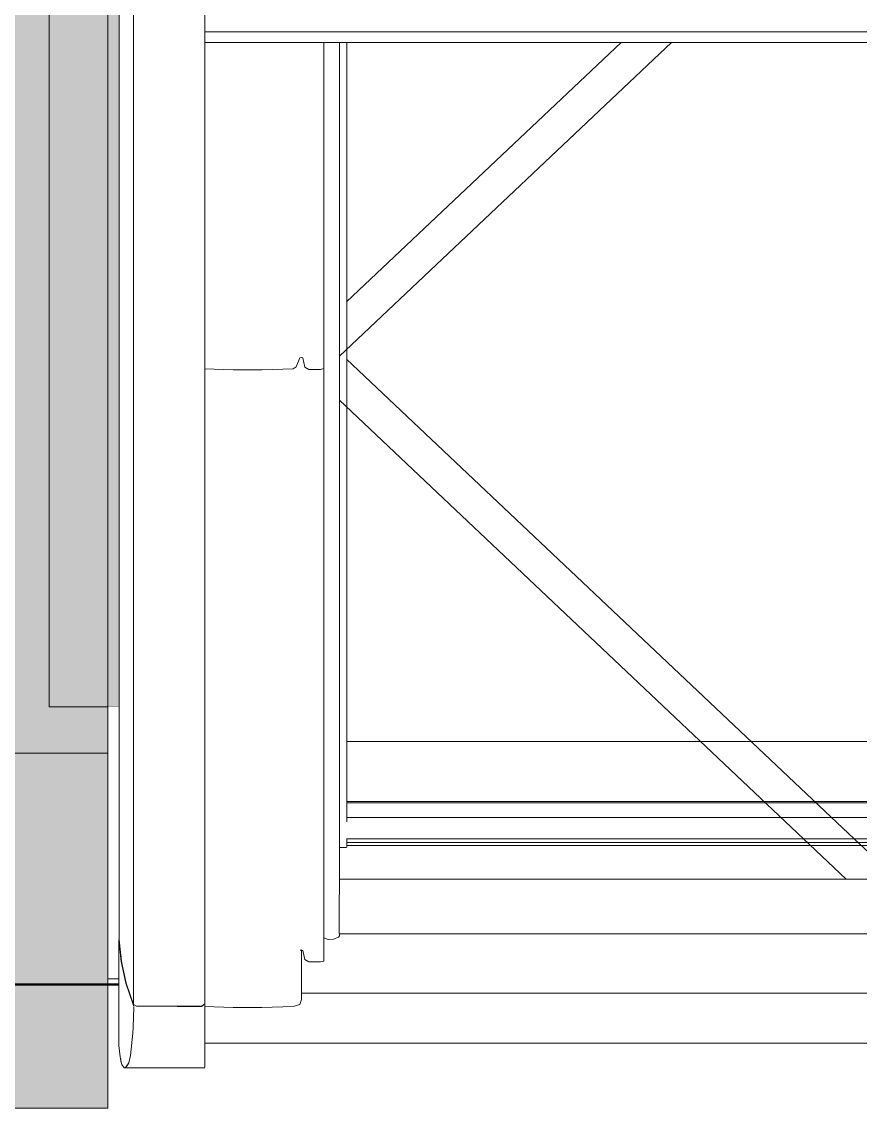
# Model space of a CAD drawing. Header units: metres. Extents: x -3 to 171, y -23 to 41.
# Drawn here: x 16.161 to 16.634, y -15.07 to -14.458 of the extents above; entities that cross this region are included whole.
import ezdxf

# ---------------------------------------------------------------- set-up
doc = ezdxf.new("R2010")
doc.units = ezdxf.units.M
doc.header["$MEASUREMENT"] = 0
doc.set_wipeout_variables(frame=1)
for name, pattern in [('Achse', [0.004, 0.002, -0.001, 0, -0.001]), ('Baufluchtlinie', [0.013, 0.008, -0.005]), ('Wipeout_Contour', [1, 0, -1])]:
    doc.linetypes.add(name, pattern=pattern)
for name, color, linetype in [('5._2.DG PP STG1_1_000 Achsraster', 7, 'Continuous'), ('5._2.DG PP STG1_1_310 Dachkonstruktion massiv', 7, 'Continuous'), ('5._2.DG PP STG1_1_325 Dachfenster', 7, 'Continuous'), ('5._2.DG PP STG1_1_330 Dachaufbau', 7, 'Continuous'), ('5._2.DG PP STG1_1_Neubau_840 Baulinien', 7, 'Continuous')]:
    doc.layers.add(name, color=color, linetype=linetype)

msp = doc.modelspace()

# ---------------------------------------------------------------- hatches: boundary and pattern name
at = {"layer": '5._2.DG PP STG1_1_325 Dachfenster', "linetype": 'Continuous', "lineweight": 0, "true_color": 0x000000}
msp.add_hatch(color=18, dxfattribs=at).paths.add_polyline_path([(16.17685, -14.22551), (16.17685, -14.84386), (16.21635, -14.84386), (16.21635, -14.40484), (16.21615, -14.40295), (16.21555, -14.39979), (16.21425, -14.38588), (16.21425, -14.37759), (16.21425, -14.36991), (16.21422, -14.29683), (16.21422, -14.28644), (16.21422, -14.28437), (16.21422, -14.22551)])

# ---------------------------------------------------------------- linework, layer by layer
at = {"layer": '5._2.DG PP STG1_1_000 Achsraster', "color": 5, "linetype": 'Achse', "lineweight": 0, "ltscale": 1000}
msp.add_line((-1.5, -15), (21, -15), dxfattribs=at)
at = {"layer": '5._2.DG PP STG1_1_310 Dachkonstruktion massiv', "color": 7, "linetype": 'Continuous', "lineweight": 18, "ltscale": 1000, "flags": 128}
for points in [[(16.21, -14.15444), (16.21, -14.87004)], [(16.21, -14.87004), (15.54, -14.87004)]]:
    msp.add_lwpolyline(points, dxfattribs=at)
at = {"layer": '5._2.DG PP STG1_1_325 Dachfenster', "color": 7, "linetype": 'Continuous', "lineweight": 13, "ltscale": 1000, "true_color": 0xf4f4f4, "flags": 128}
for points in [[(16.17685, -14.84386), (16.17685, -14.22551)], [(16.21635, -14.84386), (16.17685, -14.84386)]]:
    msp.add_lwpolyline(points, dxfattribs=at)
at = {"layer": '5._2.DG PP STG1_1_330 Dachaufbau', "color": 7, "linetype": 'Continuous', "lineweight": 18, "ltscale": 1000, "flags": 128}
msp.add_lwpolyline([(16.21, -15.07), (15.495, -15.07)], dxfattribs=at)
at = {"layer": '5._2.DG PP STG1_1_Neubau_840 Baulinien', "color": 1, "linetype": 'Baufluchtlinie', "lineweight": 25, "ltscale": 1000, "true_color": 0xfb0106, "flags": 128}
msp.add_lwpolyline([(-3.0225, -14.98287), (0, -15), (18.98764, -15.00055), (22.9775, -15.00378)], dxfattribs=at)

# ---------------------------------------------------------------- wipeouts: each hides what was drawn before it
at = {"color": 254, "linetype": 'Wipeout_Contour', "lineweight": 0, "ltscale": 87.373112}
msp.add_wipeout([(16.26465, -14.65366), (16.28055, -14.65417), (16.28055, -14.46976), (16.26465, -14.46976)], dxfattribs=at).dxf.layer = '5._2.DG PP STG1_1_325 Dachfenster'
at = {"color": 254, "linetype": 'Wipeout_Contour', "lineweight": 0, "ltscale": 87.471091}
msp.add_wipeout([(16.29675, -14.46976), (16.29675, -14.65417), (16.31435, -14.6536), (16.31435, -14.46976)], dxfattribs=at).dxf.layer = '5._2.DG PP STG1_1_325 Dachfenster'
at = {"color": 254, "linetype": 'Wipeout_Contour', "lineweight": 0, "ltscale": 87.535307}
msp.add_wipeout([(16.32315, -14.46976), (16.32315, -14.65389), (16.32975, -14.65389), (16.32975, -14.46976)], dxfattribs=at).dxf.layer = '5._2.DG PP STG1_1_325 Dachfenster'
at = {"color": 254, "linetype": 'Wipeout_Contour', "lineweight": 0, "ltscale": 132.38955}
msp.add_wipeout([(16.33995, -14.97371), (16.34045, -14.97286), (16.34045, -14.97173), (16.34035, -14.94988), (16.34045, -14.46976), (16.33995, -14.46976)], dxfattribs=at).dxf.layer = '5._2.DG PP STG1_1_325 Dachfenster'
at = {"color": 254, "linetype": 'Wipeout_Contour', "lineweight": 0, "ltscale": 89.744554}
msp.add_wipeout([(16.26465, -15.03311), (17.01905, -15.03311), (17.01905, -15.02858), (16.26465, -15.02858)], dxfattribs=at).dxf.layer = '5._2.DG PP STG1_1_325 Dachfenster'

# ---------------------------------------------------------------- next in the draw order: wipeouts: each hides what was drawn before it
at = {"color": 254, "linetype": 'Wipeout_Contour', "lineweight": 0, "ltscale": 109.317147}
msp.add_wipeout([(16.22435, -14.43984), (16.22435, -15.01151), (16.22615, -15.01247), (16.22615, -14.44058), (16.22469, -14.44058)], dxfattribs=at).dxf.layer = '5._2.DG PP STG1_1_325 Dachfenster'
at = {"color": 254, "linetype": 'Wipeout_Contour', "lineweight": 0, "ltscale": 87.423167}
msp.add_wipeout([(16.28055, -14.46976), (16.28055, -14.65417), (16.29675, -14.65417), (16.29675, -14.46976)], dxfattribs=at).dxf.layer = '5._2.DG PP STG1_1_325 Dachfenster'
at = {"color": 254, "linetype": 'Wipeout_Contour', "lineweight": 0, "ltscale": 87.496698}
msp.add_wipeout([(16.31435, -14.46976), (16.31435, -14.6536), (16.31615, -14.65254), (16.31615, -14.46976)], dxfattribs=at).dxf.layer = '5._2.DG PP STG1_1_325 Dachfenster'
at = {"color": 254, "linetype": 'Wipeout_Contour', "lineweight": 0, "ltscale": 87.516751}
msp.add_wipeout([(16.32315, -14.46976), (16.32105, -14.46976), (16.32105, -14.65261), (16.32315, -14.65389)], dxfattribs=at).dxf.layer = '5._2.DG PP STG1_1_325 Dachfenster'
at = {"color": 254, "linetype": 'Wipeout_Contour', "lineweight": 0, "ltscale": 87.545695}
msp.add_wipeout([(16.32975, -14.46976), (16.32975, -14.65389), (16.33165, -14.65339), (16.33165, -14.46976)], dxfattribs=at).dxf.layer = '5._2.DG PP STG1_1_325 Dachfenster'
at = {"color": 254, "linetype": 'Wipeout_Contour', "lineweight": 0, "ltscale": 88.007305}
msp.add_wipeout([(16.33715, -14.46976), (16.33715, -14.97484), (16.33995, -14.97371), (16.33995, -14.46976)], dxfattribs=at).dxf.layer = '5._2.DG PP STG1_1_325 Dachfenster'
at = {"color": 254, "linetype": 'Wipeout_Contour', "lineweight": 0, "ltscale": 110.163044}
msp.add_wipeout([(16.21, -14.84386), (16.21, -14.99705), (16.21615, -14.99705), (16.21615, -14.97514), (16.21635, -14.84386)], dxfattribs=at).dxf.layer = '5._2.DG PP STG1_1_325 Dachfenster'
at = {"color": 254, "linetype": 'Wipeout_Contour', "lineweight": 0, "ltscale": 357.604823}
msp.add_wipeout([(16.26465, -15.02356), (17.01905, -15.02356), (17.01905, -15.01269), (17.00315, -15.0132), (16.98695, -15.0132), (16.96935, -15.01264), (16.96555, -15.01158), (16.96455, -15.00882), (16.96455, -15.00525), (16.31915, -15.00525), (16.31915, -15.00882), (16.31815, -15.01158), (16.31435, -15.01264), (16.29675, -15.0132), (16.28055, -15.0132), (16.26465, -15.01269)], dxfattribs=at).dxf.layer = '5._2.DG PP STG1_1_325 Dachfenster'

# ---------------------------------------------------------------- next in the draw order: linework, layer by layer
at = {"layer": '5._2.DG PP STG1_1_325 Dachfenster', "color": 7, "linetype": 'Continuous', "lineweight": 13, "ltscale": 1000, "flags": 128}
msp.add_lwpolyline([(16.21, -14.84386), (16.21, -14.99705)], dxfattribs=at)
at = {"layer": '5._2.DG PP STG1_1_330 Dachaufbau', "color": 7, "linetype": 'Continuous', "lineweight": 18, "ltscale": 1000, "flags": 128}
msp.add_lwpolyline([(16.21, -14.22801), (16.21, -15.07)], dxfattribs=at)

# ---------------------------------------------------------------- next in the draw order: wipeouts: each hides what was drawn before it
at = {"color": 254, "linetype": 'Wipeout_Contour', "lineweight": 0, "ltscale": 108.698697}
msp.add_wipeout([(16.21635, -14.40484), (16.21635, -14.97514), (16.21765, -14.98739), (16.21765, -14.4161), (16.21745, -14.4152)], dxfattribs=at).dxf.layer = '5._2.DG PP STG1_1_325 Dachfenster'
at = {"color": 254, "linetype": 'Wipeout_Contour', "lineweight": 0, "ltscale": 87.493076}
msp.add_wipeout([(16.31975, -14.46976), (16.31975, -14.64745), (16.32105, -14.65261), (16.32105, -14.46976)], dxfattribs=at).dxf.layer = '5._2.DG PP STG1_1_325 Dachfenster'
at = {"color": 254, "linetype": 'Wipeout_Contour', "lineweight": 0, "ltscale": 65.794695}
msp.add_wipeout([(16.34045, -14.46976), (16.34045, -14.6465), (16.52759, -14.46976)], dxfattribs=at).dxf.layer = '5._2.DG PP STG1_1_325 Dachfenster'
at = {"color": 254, "linetype": 'Wipeout_Contour', "lineweight": 0, "ltscale": 88.073161}
msp.add_wipeout([(16.28055, -14.65417), (16.26465, -14.65366), (16.26465, -14.98738), (16.28055, -14.98789)], dxfattribs=at).dxf.layer = '5._2.DG PP STG1_1_325 Dachfenster'
at = {"color": 254, "linetype": 'Wipeout_Contour', "lineweight": 0, "ltscale": 88.243683}
msp.add_wipeout([(16.32975, -14.98757), (16.33165, -14.98708), (16.33165, -14.65339), (16.32975, -14.65389)], dxfattribs=at).dxf.layer = '5._2.DG PP STG1_1_325 Dachfenster'
at = {"color": 254, "linetype": 'Wipeout_Contour', "lineweight": 0, "ltscale": 67.189264}
msp.add_wipeout([(16.34045, -14.67124), (16.34045, -14.9409), (16.62598, -14.9409)], dxfattribs=at).dxf.layer = '5._2.DG PP STG1_1_325 Dachfenster'
at = {"color": 254, "linetype": 'Wipeout_Contour', "lineweight": 0, "ltscale": 89.73086}
msp.add_wipeout([(16.26465, -15.02689), (17.01905, -15.02689), (17.01905, -15.02462), (16.26465, -15.02462)], dxfattribs=at).dxf.layer = '5._2.DG PP STG1_1_325 Dachfenster'

# ---------------------------------------------------------------- next in the draw order: wipeouts: each hides what was drawn before it
at = {"color": 254, "linetype": 'Wipeout_Contour', "lineweight": 0, "ltscale": 108.688576}
msp.add_wipeout([(16.21765, -14.4161), (16.21765, -14.98739), (16.22035, -14.99956), (16.22035, -14.42797), (16.22015, -14.42737)], dxfattribs=at).dxf.layer = '5._2.DG PP STG1_1_325 Dachfenster'
at = {"color": 254, "linetype": 'Wipeout_Contour', "lineweight": 0, "ltscale": 87.745315}
msp.add_wipeout([(16.22615, -14.44058), (16.22615, -15.01247), (16.26295, -15.01247), (16.26295, -14.44058)], dxfattribs=at).dxf.layer = '5._2.DG PP STG1_1_325 Dachfenster'
at = {"color": 254, "linetype": 'Wipeout_Contour', "lineweight": 0, "ltscale": 87.5018}
msp.add_wipeout([(16.31815, -14.64738), (16.31895, -14.64717), (16.31895, -14.46976), (16.31815, -14.46976)], dxfattribs=at).dxf.layer = '5._2.DG PP STG1_1_325 Dachfenster'
at = {"color": 254, "linetype": 'Wipeout_Contour', "lineweight": 0, "ltscale": 177.32428}
msp.add_wipeout([(16.34045, -14.6465), (16.34045, -14.67124), (16.62598, -14.9409), (16.65773, -14.9409), (16.94325, -14.67124), (16.94325, -14.6465), (16.75611, -14.46976), (16.52759, -14.46976)], dxfattribs=at).dxf.layer = '5._2.DG PP STG1_1_325 Dachfenster'
at = {"color": 254, "linetype": 'Wipeout_Contour', "lineweight": 0, "ltscale": 88.121322}
msp.add_wipeout([(16.28055, -14.98789), (16.29675, -14.98789), (16.29675, -14.65417), (16.28055, -14.65417)], dxfattribs=at).dxf.layer = '5._2.DG PP STG1_1_325 Dachfenster'
at = {"color": 254, "linetype": 'Wipeout_Contour', "lineweight": 0, "ltscale": 88.232196}
msp.add_wipeout([(16.32315, -14.98757), (16.32975, -14.98757), (16.32975, -14.65389), (16.32315, -14.65389)], dxfattribs=at).dxf.layer = '5._2.DG PP STG1_1_325 Dachfenster'
at = {"color": 254, "linetype": 'Wipeout_Contour', "lineweight": 0, "ltscale": 89.736153}
msp.add_wipeout([(16.26465, -15.02689), (16.26465, -15.02858), (17.01905, -15.02858), (17.01905, -15.02689)], dxfattribs=at).dxf.layer = '5._2.DG PP STG1_1_325 Dachfenster'

# ---------------------------------------------------------------- next in the draw order: linework, layer by layer
at = {"layer": '5._2.DG PP STG1_1_325 Dachfenster', "color": 7, "linetype": 'Continuous', "lineweight": 13, "ltscale": 1000, "flags": 128}
for points in [[(16.64185, -14.92902), (16.6304, -14.9182), (16.62066, -14.90901), (16.34442, -14.64812)], [(16.93915, -14.86354), (16.34455, -14.86354)], [(16.93915, -14.89727), (16.34455, -14.89727)], [(16.93915, -14.89805), (16.34455, -14.89805)], [(16.93915, -14.90618), (16.34455, -14.90618)], [(16.34045, -14.92315), (16.34435, -14.92315)], [(16.93929, -14.9182), (16.34442, -14.9182)], [(16.34455, -14.92294), (16.34455, -14.9182)], [(16.93915, -14.9204), (16.34455, -14.9204)], [(16.93915, -14.92209), (16.34455, -14.92209)]]:
    msp.add_lwpolyline(points, dxfattribs=at)

# ---------------------------------------------------------------- next in the draw order: wipeouts: each hides what was drawn before it
at = {"color": 254, "linetype": 'Wipeout_Contour', "lineweight": 0, "ltscale": 108.723906}
msp.add_wipeout([(16.22415, -14.43932), (16.22035, -14.42797), (16.22035, -14.99956), (16.22435, -15.01151), (16.22435, -14.43984)], dxfattribs=at).dxf.layer = '5._2.DG PP STG1_1_325 Dachfenster'
at = {"color": 254, "linetype": 'Wipeout_Contour', "lineweight": 0, "ltscale": 87.799161}
msp.add_wipeout([(16.26295, -14.44058), (16.26295, -15.01247), (16.26465, -15.01121), (16.26465, -14.44058)], dxfattribs=at).dxf.layer = '5._2.DG PP STG1_1_325 Dachfenster'
at = {"color": 254, "linetype": 'Wipeout_Contour', "lineweight": 0, "ltscale": 87.503992}
msp.add_wipeout([(16.31895, -14.46976), (16.31895, -14.64717), (16.31975, -14.64745), (16.31975, -14.46976)], dxfattribs=at).dxf.layer = '5._2.DG PP STG1_1_325 Dachfenster'
at = {"color": 254, "linetype": 'Wipeout_Contour', "lineweight": 0, "ltscale": 87.991071}
msp.add_wipeout([(16.33165, -14.46976), (16.33165, -14.97409), (16.33405, -14.97491), (16.33405, -14.46976)], dxfattribs=at).dxf.layer = '5._2.DG PP STG1_1_325 Dachfenster'
at = {"color": 254, "linetype": 'Wipeout_Contour', "lineweight": 0, "ltscale": 89.72638}
msp.add_wipeout([(16.26465, -15.02356), (16.26465, -15.02462), (17.01905, -15.02462), (17.01905, -15.02356)], dxfattribs=at).dxf.layer = '5._2.DG PP STG1_1_325 Dachfenster'

# ---------------------------------------------------------------- next in the draw order: wipeouts: each hides what was drawn before it
at = {"color": 254, "linetype": 'Wipeout_Contour', "lineweight": 0, "ltscale": 88.228816}
msp.add_wipeout([(16.26465, -14.46042), (17.01905, -14.46042), (17.01905, -14.45811), (16.26465, -14.45811)], dxfattribs=at).dxf.layer = '5._2.DG PP STG1_1_325 Dachfenster'
at = {"color": 254, "linetype": 'Wipeout_Contour', "lineweight": 0, "ltscale": 87.482657}
msp.add_wipeout([(16.31615, -14.46976), (16.31615, -14.65254), (16.31815, -14.64738), (16.31815, -14.46976)], dxfattribs=at).dxf.layer = '5._2.DG PP STG1_1_325 Dachfenster'
at = {"color": 254, "linetype": 'Wipeout_Contour', "lineweight": 0, "ltscale": 88.000827}
msp.add_wipeout([(16.33405, -14.46976), (16.33405, -14.97491), (16.33715, -14.97484), (16.33715, -14.46976)], dxfattribs=at).dxf.layer = '5._2.DG PP STG1_1_325 Dachfenster'
at = {"color": 254, "linetype": 'Wipeout_Contour', "lineweight": 0, "ltscale": 110.803736}
msp.add_wipeout([(16.21615, -14.97514), (16.21615, -15.03456), (16.21692, -15.04105), (16.21745, -15.04422), (16.21745, -14.98739)], dxfattribs=at).dxf.layer = '5._2.DG PP STG1_1_325 Dachfenster'

# ---------------------------------------------------------------- next in the draw order: wipeouts: each hides what was drawn before it
at = {"color": 254, "linetype": 'Wipeout_Contour', "lineweight": 0, "ltscale": 88.248559}
msp.add_wipeout([(16.26465, -14.46389), (16.26465, -14.46963), (17.01905, -14.46963), (17.01905, -14.46389)], dxfattribs=at).dxf.layer = '5._2.DG PP STG1_1_325 Dachfenster'
at = {"color": 254, "linetype": 'Wipeout_Contour', "lineweight": 0, "ltscale": 88.203757}
msp.add_wipeout([(16.31975, -14.64745), (16.31975, -14.98114), (16.32105, -14.9863), (16.32105, -14.65261)], dxfattribs=at).dxf.layer = '5._2.DG PP STG1_1_325 Dachfenster'
at = {"color": 254, "linetype": 'Wipeout_Contour', "lineweight": 0, "ltscale": 88.170506}
msp.add_wipeout([(16.29675, -14.65417), (16.29675, -14.98789), (16.31435, -14.98732), (16.31435, -14.6536)], dxfattribs=at).dxf.layer = '5._2.DG PP STG1_1_325 Dachfenster'
at = {"color": 254, "linetype": 'Wipeout_Contour', "lineweight": 0, "ltscale": 133.620136}
msp.add_wipeout([(16.21745, -15.04422), (16.21785, -15.04534), (16.21916, -15.04719), (16.22015, -15.04689), (16.22015, -14.99956), (16.21745, -14.98739)], dxfattribs=at).dxf.layer = '5._2.DG PP STG1_1_325 Dachfenster'

# ---------------------------------------------------------------- next in the draw order: wipeouts: each hides what was drawn before it
at = {"color": 254, "linetype": 'Wipeout_Contour', "lineweight": 0, "ltscale": 88.238943}
msp.add_wipeout([(16.26465, -14.46389), (17.01905, -14.46389), (17.01905, -14.46237), (16.26465, -14.46237)], dxfattribs=at).dxf.layer = '5._2.DG PP STG1_1_325 Dachfenster'
at = {"color": 254, "linetype": 'Wipeout_Contour', "lineweight": 0, "ltscale": 65.780642}
msp.add_wipeout([(17.01905, -14.46963), (16.26465, -14.46963), (17.01905, -14.46976)], dxfattribs=at).dxf.layer = '5._2.DG PP STG1_1_325 Dachfenster'
at = {"color": 254, "linetype": 'Wipeout_Contour', "lineweight": 0, "ltscale": 88.21747}
msp.add_wipeout([(16.32105, -14.65261), (16.32105, -14.9863), (16.32315, -14.98757), (16.32315, -14.65389)], dxfattribs=at).dxf.layer = '5._2.DG PP STG1_1_325 Dachfenster'
at = {"color": 254, "linetype": 'Wipeout_Contour', "lineweight": 0, "ltscale": 88.597703}
msp.add_wipeout([(16.28055, -15.0132), (16.29675, -15.0132), (16.29675, -14.98789), (16.28055, -14.98789)], dxfattribs=at).dxf.layer = '5._2.DG PP STG1_1_325 Dachfenster'
at = {"color": 254, "linetype": 'Wipeout_Contour', "lineweight": 0, "ltscale": 67.115263}
msp.add_wipeout([(16.21916, -15.04719), (16.26465, -15.04719), (16.22045, -15.04683)], dxfattribs=at).dxf.layer = '5._2.DG PP STG1_1_325 Dachfenster'

# ---------------------------------------------------------------- next in the draw order: linework, layer by layer
at = {"layer": '5._2.DG PP STG1_1_325 Dachfenster', "color": 7, "linetype": 'Continuous', "lineweight": 13, "ltscale": 1000, "flags": 128}
for points in [[(17.01905, -14.46976), (16.26465, -14.46976)], [(16.52759, -14.46976), (16.34045, -14.6465)], [(16.49914, -14.46976), (16.34442, -14.61588)], [(16.34455, -14.90873), (16.34455, -14.46976)], [(16.33165, -14.65339), (16.32975, -14.65389), (16.32315, -14.65389)]]:
    msp.add_lwpolyline(points, dxfattribs=at)

# ---------------------------------------------------------------- next in the draw order: wipeouts: each hides what was drawn before it
at = {"color": 254, "linetype": 'Wipeout_Contour', "lineweight": 0, "ltscale": 88.2344}
msp.add_wipeout([(16.26465, -14.46042), (16.26465, -14.46237), (17.01905, -14.46237), (17.01905, -14.46042)], dxfattribs=at).dxf.layer = '5._2.DG PP STG1_1_325 Dachfenster'
at = {"color": 254, "linetype": 'Wipeout_Contour', "lineweight": 0, "ltscale": 88.19331}
msp.add_wipeout([(16.31895, -14.64717), (16.31895, -14.98085), (16.31975, -14.98114), (16.31975, -14.64745)], dxfattribs=at).dxf.layer = '5._2.DG PP STG1_1_325 Dachfenster'
at = {"color": 254, "linetype": 'Wipeout_Contour', "lineweight": 0, "ltscale": 88.549761}
msp.add_wipeout([(16.26465, -14.98738), (16.26465, -15.01269), (16.28055, -15.0132), (16.28055, -14.98789)], dxfattribs=at).dxf.layer = '5._2.DG PP STG1_1_325 Dachfenster'
at = {"color": 254, "linetype": 'Wipeout_Contour', "lineweight": 0, "ltscale": 88.561789}
msp.add_wipeout([(16.22045, -15.04683), (16.26465, -15.04683), (16.26465, -15.04449), (16.22186, -15.04449)], dxfattribs=at).dxf.layer = '5._2.DG PP STG1_1_325 Dachfenster'

# ---------------------------------------------------------------- next in the draw order: linework, layer by layer
at = {"layer": '5._2.DG PP STG1_1_325 Dachfenster', "color": 7, "linetype": 'Continuous', "lineweight": 13, "ltscale": 1000, "flags": 128}
msp.add_lwpolyline([(17.01905, -14.46389), (16.26465, -14.46389)], dxfattribs=at)

# ---------------------------------------------------------------- next in the draw order: wipeouts: each hides what was drawn before it
at = {"color": 254, "linetype": 'Wipeout_Contour', "lineweight": 0, "ltscale": 88.190854}
msp.add_wipeout([(16.31895, -14.64717), (16.31815, -14.64738), (16.31815, -14.9811), (16.31895, -14.98085)], dxfattribs=at).dxf.layer = '5._2.DG PP STG1_1_325 Dachfenster'
at = {"color": 254, "linetype": 'Wipeout_Contour', "lineweight": 0, "ltscale": 88.561674}
msp.add_wipeout([(16.22282, -15.04027), (16.22186, -15.04449), (16.26465, -15.04449), (16.26465, -15.04027)], dxfattribs=at).dxf.layer = '5._2.DG PP STG1_1_325 Dachfenster'

# ---------------------------------------------------------------- next in the draw order: wipeouts: each hides what was drawn before it
at = {"color": 254, "linetype": 'Wipeout_Contour', "lineweight": 0, "ltscale": 88.196597}
msp.add_wipeout([(16.31435, -14.6536), (16.31435, -14.98732), (16.31615, -14.98626), (16.31615, -14.65254)], dxfattribs=at).dxf.layer = '5._2.DG PP STG1_1_325 Dachfenster'
at = {"color": 254, "linetype": 'Wipeout_Contour', "lineweight": 0, "ltscale": 88.535845}
msp.add_wipeout([(16.22403, -15.02775), (16.22282, -15.04027), (16.26465, -15.04027), (16.26465, -15.02775)], dxfattribs=at).dxf.layer = '5._2.DG PP STG1_1_325 Dachfenster'

# ---------------------------------------------------------------- next in the draw order: linework, layer by layer
at = {"layer": '5._2.DG PP STG1_1_325 Dachfenster', "color": 7, "linetype": 'Continuous', "lineweight": 13, "ltscale": 1000, "flags": 128}
msp.add_lwpolyline([(16.26465, -15.03339), (17.01905, -15.03339)], dxfattribs=at)

# ---------------------------------------------------------------- next in the draw order: wipeouts: each hides what was drawn before it
at = {"color": 254, "linetype": 'Wipeout_Contour', "lineweight": 0, "ltscale": 88.193295}
msp.add_wipeout([(16.31615, -14.98626), (16.31815, -14.9811), (16.31815, -14.64738), (16.31615, -14.65254)], dxfattribs=at).dxf.layer = '5._2.DG PP STG1_1_325 Dachfenster'
at = {"color": 254, "linetype": 'Wipeout_Contour', "lineweight": 0, "ltscale": 111.179899}
msp.add_wipeout([(16.22403, -15.02775), (16.26465, -15.02775), (16.26465, -15.01304), (16.22466, -15.01304), (16.22415, -15.02455)], dxfattribs=at).dxf.layer = '5._2.DG PP STG1_1_325 Dachfenster'

# ---------------------------------------------------------------- next in the draw order: linework, layer by layer
at = {"layer": '5._2.DG PP STG1_1_325 Dachfenster', "color": 7, "linetype": 'Continuous', "lineweight": 13, "ltscale": 1000, "flags": 128}
for points in [[(16.31815, -14.64738), (16.31615, -14.65254)], [(16.31895, -14.64717), (16.31815, -14.64738)], [(16.31975, -14.64745), (16.31895, -14.64717)], [(16.32105, -14.65261), (16.31975, -14.64745)], [(16.31435, -14.6536), (16.29675, -14.65417), (16.28055, -14.65417), (16.26465, -14.65366)], [(16.31615, -14.65254), (16.31435, -14.6536)], [(16.32315, -14.65389), (16.32105, -14.65261)]]:
    msp.add_lwpolyline(points, dxfattribs=at)

# ---------------------------------------------------------------- next in the draw order: wipeouts: each hides what was drawn before it
at = {"color": 254, "linetype": 'Wipeout_Contour', "lineweight": 0, "ltscale": 88.645671}
msp.add_wipeout([(16.29675, -14.98789), (16.29675, -15.0132), (16.31435, -15.01264), (16.31435, -14.98732)], dxfattribs=at).dxf.layer = '5._2.DG PP STG1_1_325 Dachfenster'
at = {"color": 254, "linetype": 'Wipeout_Contour', "lineweight": 0, "ltscale": 65.69001}
msp.add_wipeout([(16.26465, -15.01262), (16.22458, -15.01262), (16.26465, -15.01304)], dxfattribs=at).dxf.layer = '5._2.DG PP STG1_1_325 Dachfenster'

# ---------------------------------------------------------------- next in the draw order: wipeouts: each hides what was drawn before it
at = {"color": 254, "linetype": 'Wipeout_Contour', "lineweight": 0, "ltscale": 67.19666}
msp.add_wipeout([(16.31435, -14.98732), (16.31435, -15.01264), (16.31815, -15.01158)], dxfattribs=at).dxf.layer = '5._2.DG PP STG1_1_325 Dachfenster'
at = {"color": 254, "linetype": 'Wipeout_Contour', "lineweight": 0, "ltscale": 154.872254}
msp.add_wipeout([(16.22015, -14.99956), (16.22015, -15.04689), (16.22186, -15.04449), (16.22282, -15.04027), (16.22403, -15.02775), (16.22415, -15.02455), (16.22415, -15.01151)], dxfattribs=at).dxf.layer = '5._2.DG PP STG1_1_325 Dachfenster'

# ---------------------------------------------------------------- next in the draw order: linework, layer by layer
at = {"layer": '5._2.DG PP STG1_1_325 Dachfenster', "color": 7, "linetype": 'Continuous', "lineweight": 13, "ltscale": 1000, "flags": 128}
msp.add_lwpolyline([(16.21916, -15.04719), (16.26465, -15.04719)], dxfattribs=at)

# ---------------------------------------------------------------- next in the draw order: wipeouts: each hides what was drawn before it
at = {"color": 254, "linetype": 'Wipeout_Contour', "lineweight": 0, "ltscale": 290.912172}
msp.add_wipeout([(16.21635, -14.975), (16.21745, -14.98739), (16.22015, -14.99956), (16.22415, -15.01151), (16.22458, -15.01262), (16.26465, -15.01262), (16.26465, -15.01121), (16.26295, -15.01247), (16.22615, -15.01247), (16.22435, -15.01151), (16.22035, -14.99956), (16.21765, -14.98739), (16.21635, -14.97514)], dxfattribs=at).dxf.layer = '5._2.DG PP STG1_1_325 Dachfenster'
at = {"color": 254, "linetype": 'Wipeout_Contour', "lineweight": 0, "ltscale": 88.484797}
msp.add_wipeout([(16.31815, -14.98117), (16.31615, -14.98626), (16.31815, -15.01149), (16.31915, -15.00882)], dxfattribs=at).dxf.layer = '5._2.DG PP STG1_1_325 Dachfenster'

# ---------------------------------------------------------------- next in the draw order: linework, layer by layer
at = {"layer": '5._2.DG PP STG1_1_325 Dachfenster', "color": 7, "linetype": 'Continuous', "lineweight": 13, "ltscale": 1000, "flags": 128}
for points in [[(16.21635, -14.97514), (16.21635, -14.40484)], [(16.26465, -15.01121), (16.26465, -14.44058)], [(16.21615, -15.03456), (16.21615, -14.97514)], [(16.21615, -14.99705), (16.21, -14.99705)], [(16.26295, -15.01247), (16.26465, -15.01121)], [(16.26465, -15.01121), (16.26465, -15.01262)], [(16.26465, -15.01304), (16.26465, -15.02775), (16.26465, -15.04027), (16.26465, -15.04449), (16.26465, -15.04683)]]:
    msp.add_lwpolyline(points, dxfattribs=at)

# ---------------------------------------------------------------- next in the draw order: wipeouts: each hides what was drawn before it
at = {"color": 254, "linetype": 'Wipeout_Contour', "lineweight": 0, "ltscale": 66.214564}
msp.add_wipeout([(16.31435, -14.98732), (16.31815, -15.01158), (16.31615, -14.98626)], dxfattribs=at).dxf.layer = '5._2.DG PP STG1_1_325 Dachfenster'
at = {"color": 254, "linetype": 'Wipeout_Contour', "lineweight": 0, "ltscale": 66.439518}
msp.add_wipeout([(16.22415, -15.01151), (16.22415, -15.02455), (16.22466, -15.01304)], dxfattribs=at).dxf.layer = '5._2.DG PP STG1_1_325 Dachfenster'

# ---------------------------------------------------------------- next in the draw order: linework, layer by layer
at = {"layer": '5._2.DG PP STG1_1_325 Dachfenster', "color": 7, "linetype": 'Continuous', "lineweight": 13, "ltscale": 1000, "flags": 128}
for points in [[(16.22435, -15.01151), (16.22435, -14.43984)], [(16.22458, -15.01262), (16.22415, -15.01151), (16.22015, -14.99956), (16.21745, -14.98739), (16.21615, -14.97514)], [(16.21635, -14.97514), (16.21765, -14.98739), (16.22035, -14.99956), (16.22435, -15.01151)], [(16.21615, -15.03456), (16.21692, -15.04105), (16.21745, -15.04422), (16.21785, -15.04534), (16.21916, -15.04719), (16.22015, -15.04689), (16.22186, -15.04449), (16.22282, -15.04027), (16.22403, -15.02775), (16.22415, -15.02455), (16.22466, -15.01304)], [(16.22435, -15.01151), (16.22615, -15.01247)], [(16.22615, -15.01247), (16.26295, -15.01247)]]:
    msp.add_lwpolyline(points, dxfattribs=at)

# ---------------------------------------------------------------- next in the draw order: wipeouts: each hides what was drawn before it
at = {"color": 254, "linetype": 'Wipeout_Contour', "lineweight": 0, "ltscale": 87.918899}
msp.add_wipeout([(16.31815, -14.98117), (16.31915, -15.00882), (16.31915, -14.98092), (16.31825, -14.98104)], dxfattribs=at).dxf.layer = '5._2.DG PP STG1_1_325 Dachfenster'

# ---------------------------------------------------------------- next in the draw order: linework, layer by layer
at = {"layer": '5._2.DG PP STG1_1_325 Dachfenster', "color": 7, "linetype": 'Continuous', "lineweight": 13, "ltscale": 1000, "flags": 128}
for points in [[(16.31915, -15.00882), (16.31815, -15.01158)], [(16.31815, -15.01158), (16.31435, -15.01264), (16.29675, -15.0132), (16.28055, -15.0132), (16.26465, -15.01269)]]:
    msp.add_lwpolyline(points, dxfattribs=at)

# ---------------------------------------------------------------- next in the draw order: wipeouts: each hides what was drawn before it
at = {"color": 254, "linetype": 'Wipeout_Contour', "lineweight": 0, "ltscale": 66.796159}
msp.add_wipeout([(16.96455, -15.00518), (16.31915, -15.00518), (16.96455, -15.00525)], dxfattribs=at).dxf.layer = '5._2.DG PP STG1_1_325 Dachfenster'

# ---------------------------------------------------------------- next in the draw order: wipeouts: each hides what was drawn before it
at = {"color": 254, "linetype": 'Wipeout_Contour', "lineweight": 0, "ltscale": 89.656012}
msp.add_wipeout([(16.96455, -14.99323), (16.31915, -14.99323), (16.31915, -15.00518), (16.96455, -15.00518)], dxfattribs=at).dxf.layer = '5._2.DG PP STG1_1_325 Dachfenster'

# ---------------------------------------------------------------- next in the draw order: linework, layer by layer
at = {"layer": '5._2.DG PP STG1_1_325 Dachfenster', "color": 7, "linetype": 'Continuous', "lineweight": 13, "ltscale": 1000, "flags": 128}
msp.add_lwpolyline([(16.96455, -15.00525), (16.31915, -15.00525)], dxfattribs=at)

# ---------------------------------------------------------------- next in the draw order: wipeouts: each hides what was drawn before it
at = {"color": 254, "linetype": 'Wipeout_Contour', "lineweight": 0, "ltscale": 357.893709}
msp.add_wipeout([(16.31915, -14.98092), (16.31915, -14.99323), (16.96455, -14.99323), (16.96455, -14.98092), (16.96395, -14.98114), (16.96265, -14.9863), (16.96055, -14.98757), (16.95395, -14.98757), (16.95205, -14.98708), (16.95205, -14.97866), (16.33165, -14.97866), (16.33165, -14.98708), (16.32975, -14.98757), (16.32315, -14.98757), (16.32105, -14.9863), (16.31975, -14.98114)], dxfattribs=at).dxf.layer = '5._2.DG PP STG1_1_325 Dachfenster'

# ---------------------------------------------------------------- next in the draw order: linework, layer by layer
at = {"layer": '5._2.DG PP STG1_1_325 Dachfenster', "color": 7, "linetype": 'Continuous', "lineweight": 13, "ltscale": 1000, "flags": 128}
for points in [[(16.31825, -14.98104), (16.31895, -14.98085)], [(16.31895, -14.98085), (16.31975, -14.98114)], [(16.31915, -14.98092), (16.31915, -15.00882)], [(16.31975, -14.98114), (16.32105, -14.9863)], [(16.32105, -14.9863), (16.32315, -14.98757)], [(16.32315, -14.98757), (16.32975, -14.98757), (16.33165, -14.98708)]]:
    msp.add_lwpolyline(points, dxfattribs=at)

# ---------------------------------------------------------------- next in the draw order: wipeouts: each hides what was drawn before it
at = {"color": 254, "linetype": 'Wipeout_Contour', "lineweight": 0, "ltscale": 312.394361}
msp.add_wipeout([(16.33165, -14.97866), (16.95205, -14.97866), (16.95205, -14.97409), (16.94965, -14.97491), (16.94655, -14.97484), (16.94375, -14.97371), (16.94325, -14.97286), (16.94325, -14.97173), (16.34045, -14.97173), (16.34045, -14.97286), (16.33995, -14.97371), (16.33715, -14.97484), (16.33405, -14.97491), (16.33165, -14.97409)], dxfattribs=at).dxf.layer = '5._2.DG PP STG1_1_325 Dachfenster'

# ---------------------------------------------------------------- next in the draw order: linework, layer by layer
at = {"layer": '5._2.DG PP STG1_1_325 Dachfenster', "color": 7, "linetype": 'Continuous', "lineweight": 13, "ltscale": 1000, "flags": 128}
for points in [[(16.33165, -14.98708), (16.33165, -14.65339), (16.33165, -14.46976)], [(16.33405, -14.97491), (16.33165, -14.97409)], [(16.33715, -14.97484), (16.33405, -14.97491)]]:
    msp.add_lwpolyline(points, dxfattribs=at)

# ---------------------------------------------------------------- next in the draw order: wipeouts: each hides what was drawn before it
at = {"color": 254, "linetype": 'Wipeout_Contour', "lineweight": 0, "ltscale": 89.566254}
msp.add_wipeout([(16.34035, -14.96091), (16.34035, -14.97152), (16.94335, -14.97152), (16.94335, -14.96091)], dxfattribs=at).dxf.layer = '5._2.DG PP STG1_1_325 Dachfenster'

# ---------------------------------------------------------------- next in the draw order: linework, layer by layer
at = {"layer": '5._2.DG PP STG1_1_325 Dachfenster', "color": 7, "linetype": 'Continuous', "lineweight": 13, "ltscale": 1000, "flags": 128}
for points in [[(16.34045, -14.97286), (16.33995, -14.97371)], [(16.94335, -14.97173), (16.34035, -14.97173)], [(16.34045, -14.97286), (16.34045, -14.97173)], [(16.33995, -14.97371), (16.33715, -14.97484)]]:
    msp.add_lwpolyline(points, dxfattribs=at)

# ---------------------------------------------------------------- next in the draw order: wipeouts: each hides what was drawn before it
at = {"color": 254, "linetype": 'Wipeout_Contour', "lineweight": 0, "ltscale": 89.546169}
msp.add_wipeout([(16.34035, -14.9566), (16.34035, -14.96091), (16.94335, -14.96091), (16.94335, -14.9566)], dxfattribs=at).dxf.layer = '5._2.DG PP STG1_1_325 Dachfenster'

# ---------------------------------------------------------------- next in the draw order: wipeouts: each hides what was drawn before it
at = {"color": 254, "linetype": 'Wipeout_Contour', "lineweight": 0, "ltscale": 89.533711}
msp.add_wipeout([(16.34035, -14.9566), (16.94335, -14.9566), (16.94335, -14.95158), (16.34035, -14.95158)], dxfattribs=at).dxf.layer = '5._2.DG PP STG1_1_325 Dachfenster'

# ---------------------------------------------------------------- next in the draw order: wipeouts: each hides what was drawn before it
at = {"color": 254, "linetype": 'Wipeout_Contour', "lineweight": 0, "ltscale": 156.795331}
msp.add_wipeout([(16.34035, -14.94988), (16.34035, -14.95073), (16.94335, -14.95073), (16.94335, -14.94988), (16.94325, -14.94882), (16.34045, -14.94882), (16.34045, -14.94961)], dxfattribs=at).dxf.layer = '5._2.DG PP STG1_1_325 Dachfenster'

# ---------------------------------------------------------------- next in the draw order: wipeouts: each hides what was drawn before it
at = {"color": 254, "linetype": 'Wipeout_Contour', "lineweight": 0, "ltscale": 89.525775}
msp.add_wipeout([(16.34035, -14.95158), (16.94335, -14.95158), (16.94335, -14.95073), (16.34035, -14.95073)], dxfattribs=at).dxf.layer = '5._2.DG PP STG1_1_325 Dachfenster'

# ---------------------------------------------------------------- next in the draw order: wipeouts: each hides what was drawn before it
at = {"color": 254, "linetype": 'Wipeout_Contour', "lineweight": 0, "ltscale": 89.518126}
msp.add_wipeout([(16.34045, -14.94882), (16.94325, -14.94882), (16.94325, -14.94776), (16.34045, -14.94776)], dxfattribs=at).dxf.layer = '5._2.DG PP STG1_1_325 Dachfenster'

# ---------------------------------------------------------------- next in the draw order: wipeouts: each hides what was drawn before it
at = {"color": 254, "linetype": 'Wipeout_Contour', "lineweight": 0, "ltscale": 89.515852}
msp.add_wipeout([(16.34045, -14.94712), (16.34045, -14.94776), (16.94325, -14.94776), (16.94325, -14.94712)], dxfattribs=at).dxf.layer = '5._2.DG PP STG1_1_325 Dachfenster'

# ---------------------------------------------------------------- next in the draw order: wipeouts: each hides what was drawn before it
at = {"color": 254, "linetype": 'Wipeout_Contour', "lineweight": 0, "ltscale": 89.51405}
msp.add_wipeout([(16.34045, -14.94642), (16.34045, -14.94712), (16.94325, -14.94712), (16.94325, -14.94642)], dxfattribs=at).dxf.layer = '5._2.DG PP STG1_1_325 Dachfenster'

# ---------------------------------------------------------------- next in the draw order: linework, layer by layer
at = {"layer": '5._2.DG PP STG1_1_325 Dachfenster', "color": 7, "linetype": 'Continuous', "lineweight": 13, "ltscale": 1000, "flags": 128}
msp.add_lwpolyline([(16.34035, -14.97152), (16.34035, -14.96091), (16.34035, -14.9566), (16.34035, -14.95158), (16.34035, -14.95073), (16.34035, -14.94988)], dxfattribs=at)

# ---------------------------------------------------------------- next in the draw order: wipeouts: each hides what was drawn before it
at = {"color": 254, "linetype": 'Wipeout_Contour', "lineweight": 0, "ltscale": 89.505937}
msp.add_wipeout([(16.34045, -14.94097), (16.34045, -14.94642), (16.94325, -14.94642), (16.94325, -14.94097)], dxfattribs=at).dxf.layer = '5._2.DG PP STG1_1_325 Dachfenster'

# ---------------------------------------------------------------- next in the draw order: hatches: boundary and pattern name
at = {"layer": '5._2.DG PP STG1_1_330 Dachaufbau', "linetype": 'Continuous', "lineweight": 0, "true_color": 0x000000}
msp.add_hatch(color=18, dxfattribs=at).paths.add_polyline_path([(18.49988, -12.93), (18.49988, -13.58499), (12.55, -13.58499), (12.55, -15.07), (13.745, -15.07), (13.745, -14.22801), (15.495, -14.22801), (15.495, -15.07), (16.21, -15.07), (16.21, -14.22801), (17.96, -14.22801), (17.96, -15.07), (18.9348, -15.07), (18.94193, -12.93)])

# ---------------------------------------------------------------- next in the draw order: linework, layer by layer
at = {"layer": '5._2.DG PP STG1_1_325 Dachfenster', "color": 7, "linetype": 'Continuous', "lineweight": 13, "ltscale": 1000, "flags": 128}
for points in [[(16.34045, -14.94961), (16.34045, -14.46976)], [(16.62598, -14.9409), (16.34045, -14.67124)], [(16.94325, -14.9409), (16.34045, -14.9409)], [(16.94325, -14.94097), (16.34045, -14.94097)]]:
    msp.add_lwpolyline(points, dxfattribs=at)

doc.saveas('drawing.dxf')
